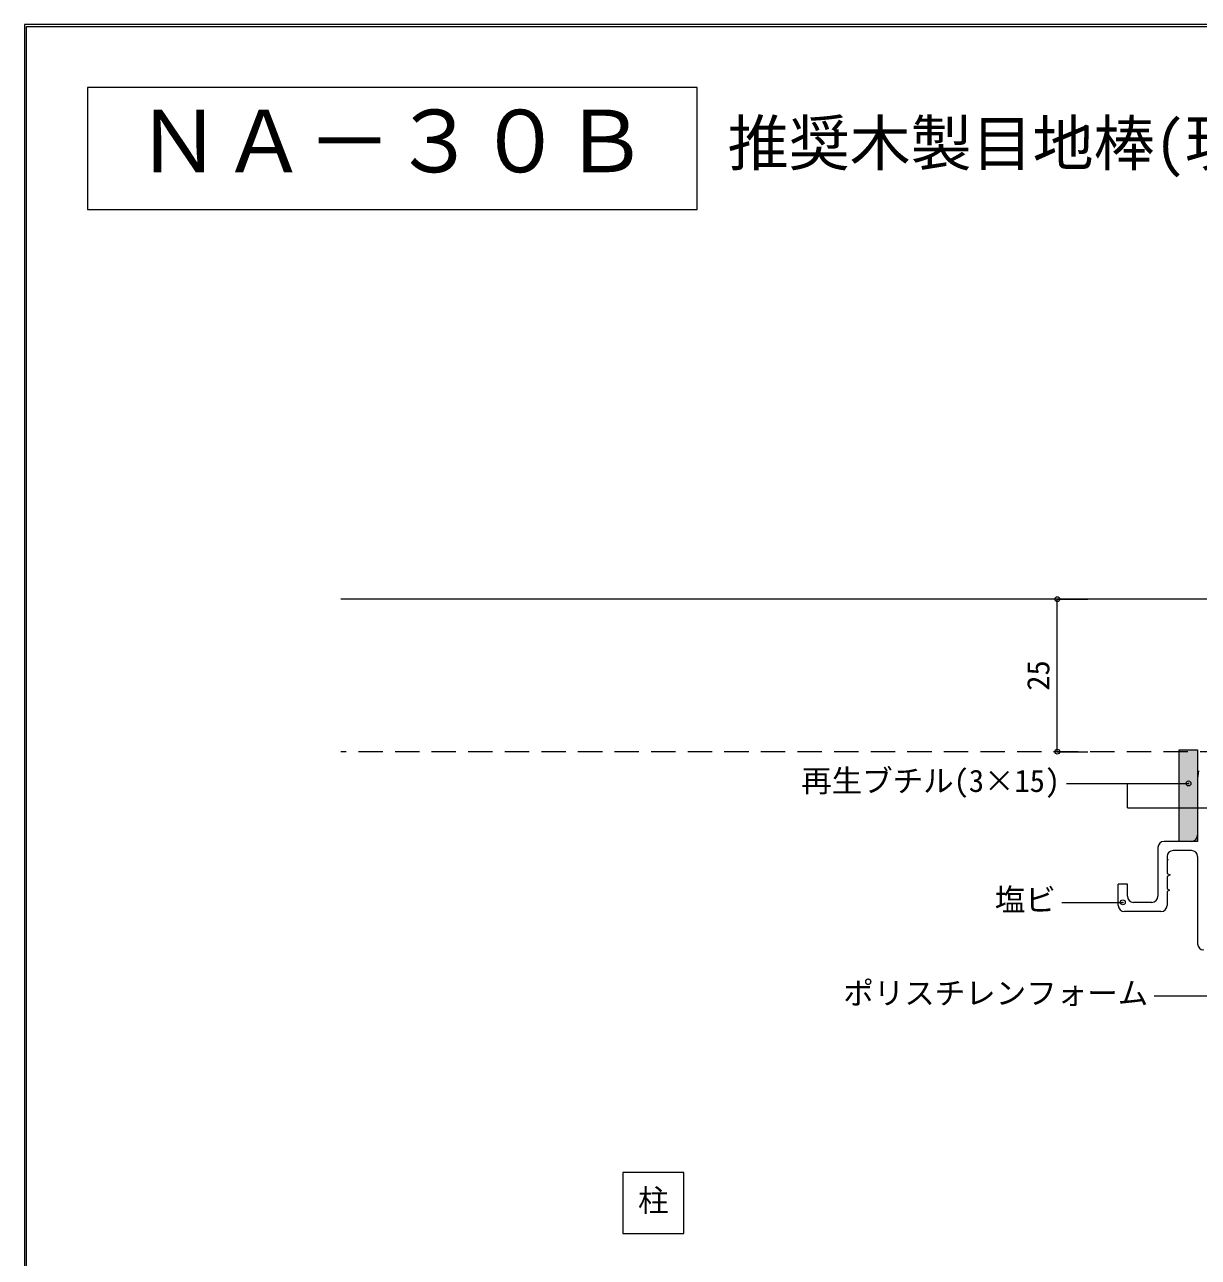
# Model space of a CAD drawing. Units: millimetres at full size, sheet at 1:2; details may follow other scales. Extents: x -891 to 891, y -194 to 194.
# Drawn here: x -280.3 to -87.8, y -7.9 to 194.2 of the extents above; entities that cross this region are included whole.
import ezdxf
from ezdxf.enums import TextEntityAlignment as Align

# ---------------------------------------------------------------- set-up
doc = ezdxf.new("R2010")
doc.units = ezdxf.units.MM
doc.header["$LTSCALE"] = 2
doc.header["$PDMODE"] = 32
doc.header["$PDSIZE"] = 0.8
doc.linetypes.add('DASHED2', pattern=[3, 2, -1])
doc.layers.add('0-0_', color=7, linetype='Continuous', lineweight=9)
doc.layers.add('1-0_', color=5, linetype='Continuous', lineweight=9)
doc.styles.add('ＭＳ ゴシック', font='')
doc.styles.get('ＭＳ ゴシック').set_extended_font_data('MS Gothic')

msp = doc.modelspace()

# ---------------------------------------------------------------- linework, layer by layer
at = {"layer": '0-0_'}
for p, q in [((-280, 193.9), (280, 193.9)), ((-280, -193.9), (-280, 193.9))]:
    msp.add_line(p, q, dxfattribs=at)
msp.add_lwpolyline([(280.28, 194.18), (-280.28, 194.18), (-280.28, -194.18)], dxfattribs=at)
msp.add_lwpolyline([(-270, 183.9), (-270, 163.9), (-170, 163.9), (-170, 183.9)], close=True, dxfattribs=at)
at = {"layer": '1-0_', "color": 7}
for p, q in [((-110.95, 100), (-105.95, 100)), ((-110.95, 75), (-110.95, 100)), ((-110.95, 75), (-105.95, 75)), ((-109.45, 69.801), (-89.45, 69.801)), ((-99.45, 65.801), (-99.45, 69.801)), ((-87.95, 70.258), (-87.95, 61.301)), ((-99.45, 65.801), (-50.65, 65.801)), ((-94.45, 59.301), (-94.45, 51.301)), ((-88.95, 60.301), (-93.45, 60.301)), ((-88.95, 58.801), (-91.95, 58.801)), ((-92.95, 57.801), (-92.95, 57.401)), ((-92.95, 57.401), (-92.75, 57.301)), ((-92.75, 57.301), (-92.95, 57.201)), ((-92.95, 57.201), (-92.95, 55.051)), ((-87.95, 57.801), (-87.95, 43.501)), ((-92.95, 55.051), (-92.45, 54.801)), ((-92.45, 54.801), (-92.95, 54.551)), ((-100.95, 49.801), (-100.95, 53.301)), ((-99.45, 53.301), (-100.95, 53.301)), ((-99.45, 51.301), (-99.45, 53.301)), ((-92.95, 54.551), (-92.95, 52.501)), ((-92.95, 52.501), (-92.55, 52.301)), ((-92.55, 52.301), (-92.95, 52.101)), ((-92.95, 52.101), (-92.95, 49.801)), ((-110.2, 50.301), (-100.2, 50.301)), ((-93.95, 48.801), (-99.95, 48.801)), ((-95.45, 50.301), (-98.45, 50.301)), ((-95.05, 35), (-75.05, 35))]:
    msp.add_line(p, q, dxfattribs=at)
at = {"layer": '1-0_', "color": 7, "linetype": 'DASHED2'}
msp.add_line((228.45, 75), (-228.45, 75), dxfattribs=at)
at = {"layer": '1-0_', "color": 7}
msp.add_lwpolyline([(-82.55, 75), (-85.05, 100), (-228.45, 100)], dxfattribs=at)
at = {"layer": '1-0_', "color": 2}
msp.add_lwpolyline([(-90.95, 75.301), (-87.95, 75.301), (-87.95, 60.301), (-90.95, 60.301)], close=True, dxfattribs=at)
at = {"layer": '1-0_', "color": 7}
msp.add_lwpolyline([(-182.2, -4), (-172.2, -4), (-172.2, 6), (-182.2, 6)], close=True, dxfattribs=at)
for centre, radius, start, end in [((-77.95, 70.258), 10, 170.87379, 180), ((-88.95, 61.301), 1, 270, 360), ((-93.45, 59.301), 1, 90, 180), ((-91.95, 57.801), 1, 90, 180), ((-88.95, 57.801), 1, 360, 90), ((-98.45, 51.301), 1, 180, 270), ((-95.45, 51.301), 1, 270, 360), ((-99.95, 49.801), 1, 180, 270), ((-93.95, 49.801), 1, 270, 360), ((-86.95, 43.501), 1, 180, 270)]:
    msp.add_arc(centre, radius, start, end, dxfattribs=at)
for p in [(-110.95, 100), (-110.95, 75)]:
    msp.add_point(p, dxfattribs=at)
at = {"layer": '1-0_', "color": 2}
for p in [(-89.45, 69.801), (-100.2, 50.301)]:
    msp.add_point(p, dxfattribs=at)
at = {"layer": '1-0_', "color": 8}
msp.add_solid([(-87.95, 75.301), (-90.95, 75.301), (-87.95, 60.301), (-90.95, 60.301)], dxfattribs=at)

# ---------------------------------------------------------------- texts
at = {"layer": '0-0_', "style": 'ＭＳ ゴシック'}
for s, height, p in [('ＮＡ－３０Ｂ', 10.26, (-262, 166.9)), ('推奨木製目地棒(現場調達)：30×25×25', 7.331, (-165, 168.9))]:
    msp.add_text(s, height=height, dxfattribs=at).set_placement(p, align=Align.BOTTOM_LEFT)
at = {"layer": '1-0_', "color": 7, "style": 'ＭＳ ゴシック'}
msp.add_text('25', height=3.666, rotation=90, dxfattribs=at).set_placement((-111.15, 85), align=Align.BOTTOM_LEFT)
for s, p in [('再生ブチル(3×15)', (-152.95, 67.301)), ('塩ビ', (-121.2, 47.801)), ('ポリスチレンフォーム', (-146.05, 32.5)), ('柱', (-179.7, -1.5))]:
    msp.add_text(s, height=3.666, dxfattribs=at).set_placement(p, align=Align.BOTTOM_LEFT)

doc.saveas('drawing.dxf')
